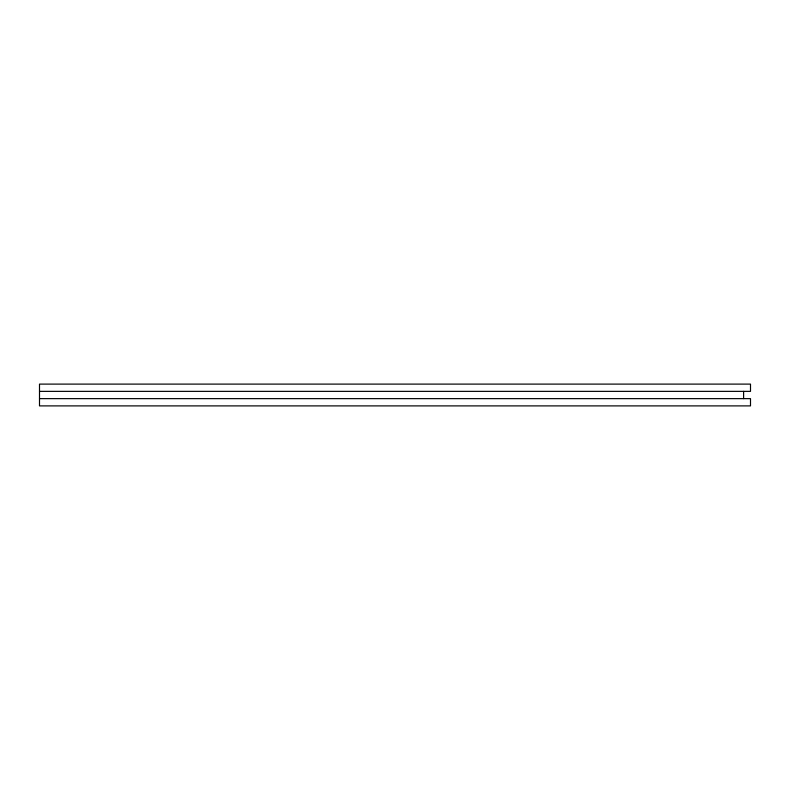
<?xml version="1.0" encoding="UTF-8"?>
<svg xmlns="http://www.w3.org/2000/svg" width="790" height="790" viewBox="0 0 790 790"><rect width="100%" height="100%" fill="white"/><g stroke="black" fill="none" stroke-linecap="round" stroke-linejoin="round"><path stroke-width="1.19" d="M39.5 391.366L750.5 391.366L750.5 384.108L39.5 384.108L39.5 405.892L750.5 405.892L750.5 398.634L39.5 398.634M743.607 391.366L743.607 398.634"/></g></svg>
